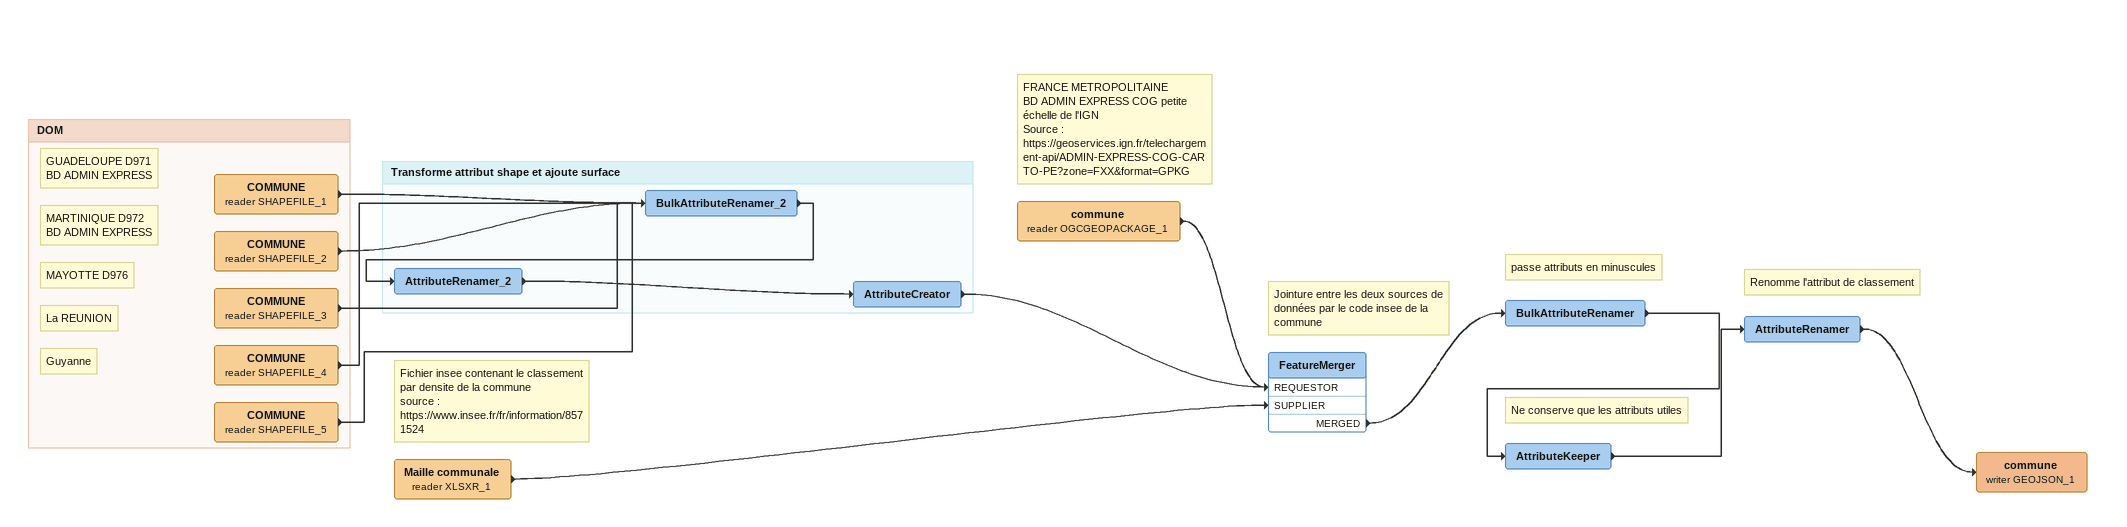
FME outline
Note: Fichier insee contenant le classement par densite de la commune / source : https://www.insee.fr/fr/information/8571524
Maille communale (reader XLSXR_1)
    -> FeatureMerger [SUPPLIER]
Note: FRANCE METROPOLITAINE / BD ADMIN EXPRESS COG petite échelle de l'IGN / Source : https://geoservices.ign.fr/telechargement-api/ADMIN-EXPRESS-COG-CARTO-PE?zone=FXX&format=GPKG
commune (reader OGCGEOPACKAGE_1)
    -> FeatureMerger [REQUESTOR]
Note: Jointure entre les deux sources de données par le code insee de la commune
FeatureMerger
    MERGED -> BulkAttributeRenamer
Note: passe attributs en minuscules
BulkAttributeRenamer
    -> AttributeKeeper
Note: Ne conserve que les attributs utiles
AttributeKeeper
    -> AttributeRenamer
Note: Renomme l'attribut de classement
AttributeRenamer
    -> commune (writer GEOJSON_1)
commune (writer GEOJSON_1)

Bookmark: DOM
Note: Guyanne
COMMUNE (reader SHAPEFILE_5)
    -> BulkAttributeRenamer_2
Note: GUADELOUPE D971 / BD ADMIN EXPRESS
COMMUNE (reader SHAPEFILE_1)
    -> BulkAttributeRenamer_2
Note: MARTINIQUE D972 / BD ADMIN EXPRESS
COMMUNE (reader SHAPEFILE_2)
    -> BulkAttributeRenamer_2
Note: MAYOTTE D976
COMMUNE (reader SHAPEFILE_3)
    -> BulkAttributeRenamer_2
Note: La REUNION
COMMUNE (reader SHAPEFILE_4)
    -> BulkAttributeRenamer_2

Bookmark: Transforme attribut shape et ajoute surface
BulkAttributeRenamer_2
    -> AttributeRenamer_2
AttributeRenamer_2
    -> AttributeCreator
AttributeCreator
    -> FeatureMerger [REQUESTOR]
